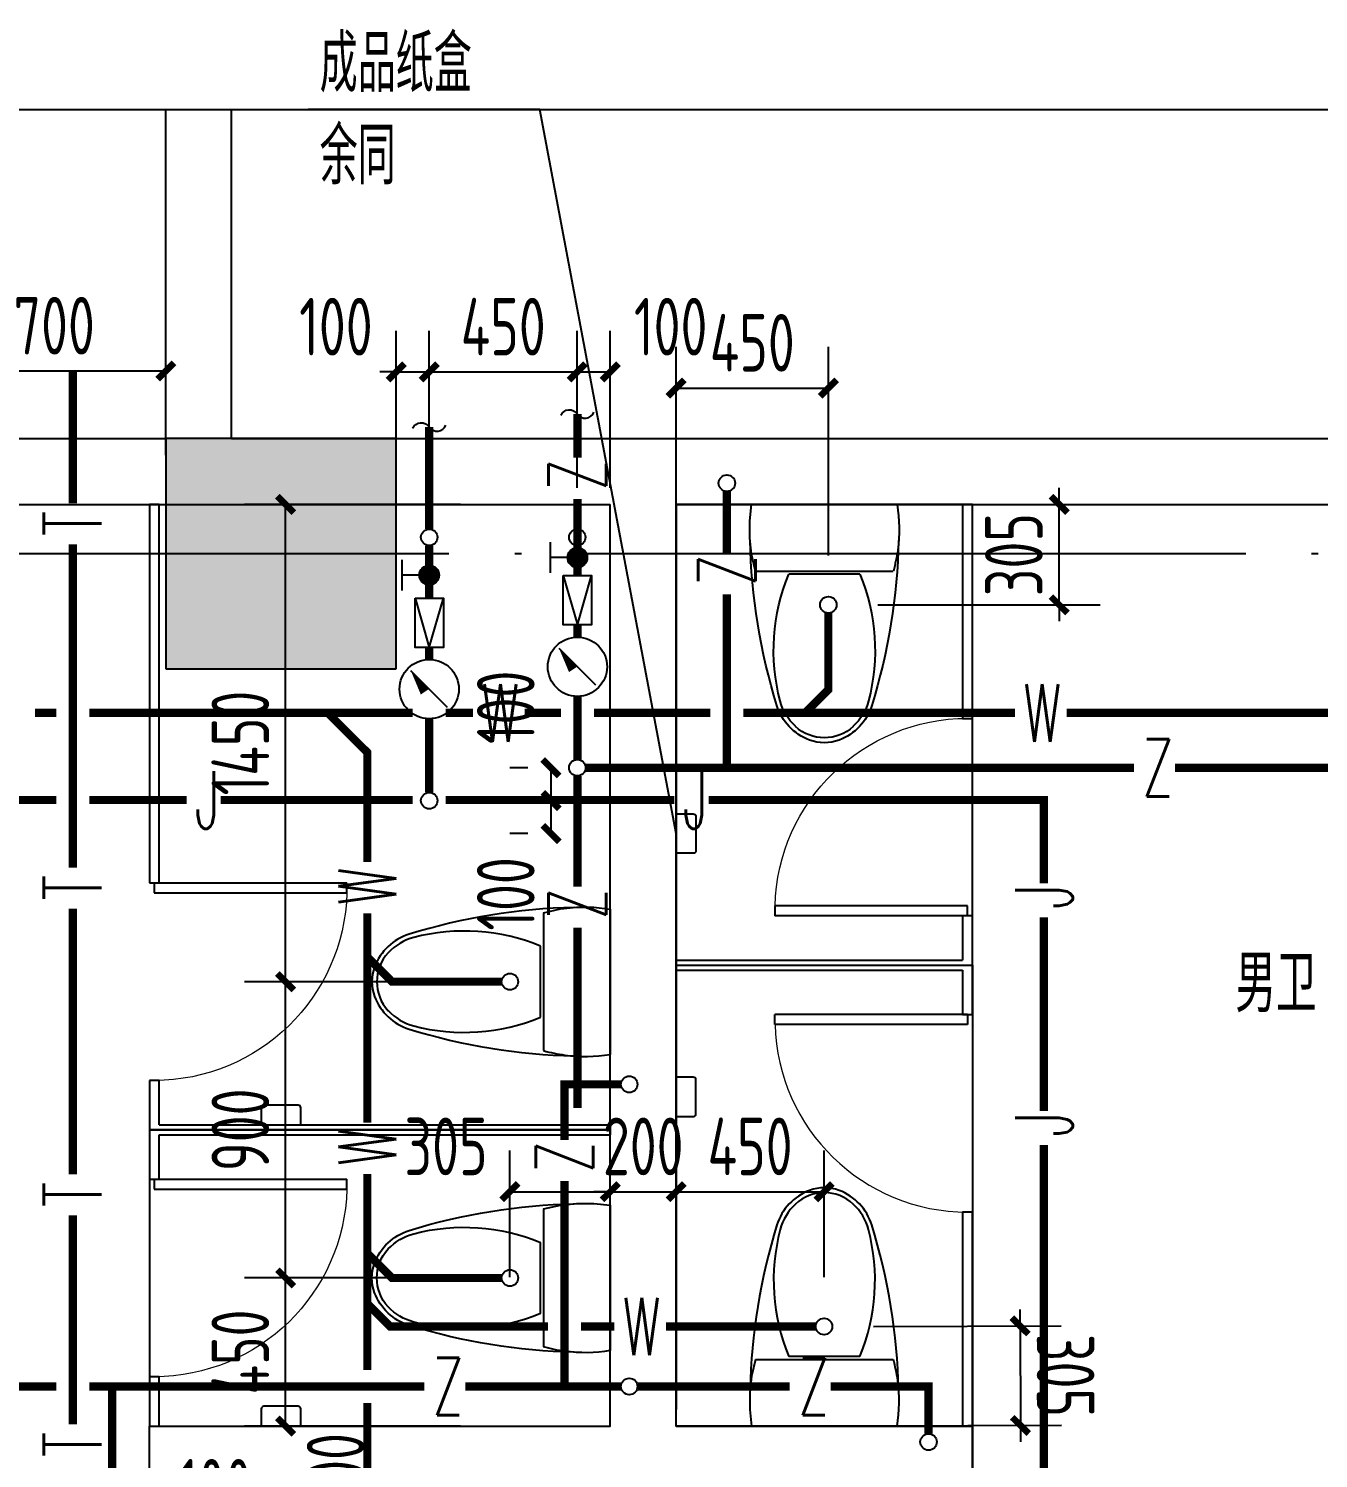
# Model space of a CAD drawing. Extents: x 57845 to 99897, y -155062 to -111524.
# Drawn here: x 62747 to 66664, y -147011 to -142668 of the extents above; entities that cross this region are included whole.
import ezdxf

# ---------------------------------------------------------------- set-up
doc = ezdxf.new("R2010")
doc.units = 0
doc.header["$LTSCALE"] = 1000
doc.header["$MEASUREMENT"] = 0
doc.linetypes.add('DOTE', pattern=[2.42, 2, -0.2, 0.02, -0.2])
for name, color, linetype in [('01-标注_符号', 200, 'Continuous'), ('02-TEXT_房间', 7, 'Continuous'), ('05-填充_天正', 9, 'Continuous'), ('109-34 核心筒$0$A-TECH-SANT', 231, 'Continuous'), ('A-I_卫-洁具', 241, 'Continuous'), ('A-I_卫-隔断', 214, 'Continuous'), ('A_AXIS-轴线', 1, 'DOTE'), ('A_STR-砌块墙', 121, 'Continuous'), ('A_STR-砼柱', 8, 'Continuous'), ('EQUIP_污水', 7, 'Continuous'), ('EQUIP_给水', 7, 'Continuous'), ('PIPE-中水', 122, 'Continuous'), ('PIPE-污水', 2, 'Continuous'), ('PIPE-给水', 3, 'Continuous'), ('PIPE-通气', 30, 'Continuous'), ('TEXT_中水', 7, 'Continuous'), ('TEXT_污水', 7, 'Continuous'), ('TEXT_给水', 7, 'Continuous'), ('TEXT_通气', 7, 'Continuous'), ('TWT_DIM', 3, 'Continuous'), ('VALVE_给水', 7, 'Continuous'), ('VPIPE-中水', 122, 'Continuous'), ('VPIPE-给水', 3, 'Continuous')]:
    doc.layers.add(name, color=color, linetype=linetype)
doc.layers.add('04-不打印_视口', color=5, linetype='Continuous', plot=False)
doc.layers.add('04-不打印_辅助线', color=165, linetype='Continuous', plot=False)
doc.styles.add('_TCH_DIM_T3', font='ROS1', dxfattribs={"width": 0.8, "bigfont": 'JD'})
doc.styles.add('_TCH_SPACE', font='ros.shx', dxfattribs={"width": 0.75, "height": 5, "bigfont": 'jd.shx'})
doc.styles.add('_TWT_PIPETEXT', font='SIMPLEX', dxfattribs={"width": 0.8, "height": 3.5, "bigfont": 'HZTXT'})
doc.styles.add('样式 1', font='ros.shx', dxfattribs={"width": 0.7, "bigfont": 'jd.shx'})
doc.dimstyles.new('_TWT_ARCH&&50', dxfattribs={"dimtxt": 175, "dimasz": 50, "dimexe": 125, "dimexo": 150, "dimgap": 50, "dimtad": 1, "dimdec": 0, "dimzin": 0, "dimdsep": 46, "dimtxsty": '_TCH_DIM_T3', "dimblk": 'ARCHTICK', "dimcen": 0.09, "dimazin": 2, "dimtfac": 1, "dimtdec": 0, "dimtix": 1, "dimtmove": 2, "dimatfit": 3, "dimfxl": 0, "dimtolj": 1, "dimtzin": 0, "dimarcsym": 0})

# ---------------------------------------------------------------- blocks, each defined once
blk = doc.blocks.new('22')
for p, q in [((-209.5, 202.5), (209.5, 202.5)), ((107.7, 211.8), (-107.7, 211.8)), ((-220.8, 0), (220.8, 0))]:
    blk.add_line(p, q)
blk.add_lwpolyline([(-209.5, 202.5), (-220.9, 151.6), (-226.4, 102.2), (-226.4, 50.2), (-220.8, 0)])
for centre, radius, start, end in [((12.2, 562.5), 163.6, 110.4524, 162.7523), ((0, 580.4), 128.7, 46.8543, 133.1457), ((0, 595.2), 128.7, 69.5476, 110.4524), ((-12.2, 562.5), 163.6, 17.2477, 69.5476), ((23.3, 555.5), 162.7, 133.1457, 165.2214), ((-23.3, 555.5), 162.7, 14.7786, 46.8543), ((1596.9, 70.5), 1822.9, 162.7523, 178.7776), ((-1596.9, 70.5), 1822.9, 1.2224, 17.2477), ((448.2, 443.4), 602.2, 165.2214, 202.6263), ((-448.2, 443.4), 602.2, 337.3737, 14.7786), ((-236.2, 76.2), 463.3, 7.7399, 15.822), ((-236.2, 76.2), 463.3, 350.5377, 7.7399)]:
    blk.add_arc(centre, radius, start, end)
at = {"layer": '04-不打印_辅助线'}
blk.add_lwpolyline([(-450, 1400), (450, 1400), (450, 0), (-450, 0)], close=True, dxfattribs=at)
blk = doc.blocks.new('$DorLib2D$00000001')
at = {"ltscale": 0.5}
for p, q in [((0.45, 0.975), (0.5, 0.975)), ((0.45, 0), (0.45, 0.975)), ((0.5, 0), (0.5, 0.975)), ((0.5, 0), (0.45, 0))]:
    blk.add_line(p, q, dxfattribs=at)
at = {"lineweight": 13, "ltscale": 0.5}
blk.add_arc((0.475, 0), 0.975, 91.46928, 180, dxfattribs=at)
blk = doc.blocks.new('33')
at = {"layer": '05-填充_天正'}
blk.add_hatch(color=256, dxfattribs=at).paths.add_polyline_path([(68083.8, -144613), (68783.8, -144613), (68783.8, -143913), (68083.8, -143913)])
for p, q in [((69231.3, -145353.4), (69231.3, -145772.5)), ((69433.8, -145342.2), (69433.8, -145783.7)), ((69222, -145670.6), (69222, -145455.3))]:
    blk.add_line(p, q)
blk.add_lwpolyline([(69231.3, -145353.4), (69282.2, -145342), (69331.6, -145336.6), (69383.6, -145336.6), (69433.8, -145342.2)])
for centre, radius, start, end in [((69363.3, -147159.9), 1822.9, 91.2224, 107.2477), ((68871.3, -145575.1), 163.6, 107.2477, 159.5476), ((68990.4, -146011.2), 602.2, 67.3737, 104.7786), ((68878.3, -145586.2), 162.7, 104.7786, 136.8543), ((68853.4, -145563), 128.7, 136.8543, 223.1457), ((68838.6, -145563), 128.7, 159.5476, 200.4524), ((68871.3, -145550.8), 163.6, 200.4524, 252.7523), ((68878.3, -145539.7), 162.7, 223.1457, 255.2214), ((68990.4, -145114.8), 602.2, 255.2214, 292.6263), ((69363.3, -143966.1), 1822.9, 252.7523, 268.7776), ((69357.6, -145326.7), 463.3, 254.178, 262.2601), ((69357.6, -145326.7), 463.3, 262.2601, 279.4623)]:
    blk.add_arc(centre, radius, start, end)
at = {"layer": '01-标注_符号'}
for p, q in [((69219.7, -142913), (68516.1, -142913)), ((69633.8, -145113), (69219.7, -142913))]:
    blk.add_line(p, q, dxfattribs=at)
at = {"layer": '04-不打印_视口'}
blk.add_lwpolyline([(64833.8, -142913), (73783.8, -142913), (73783.8, -150363), (64833.8, -150363)], close=True, dxfattribs=at)
at = {"layer": '04-不打印_辅助线'}
blk.add_lwpolyline([(68033.8, -146013), (68033.8, -146013), (69433.8, -146013), (69433.8, -146013)], close=True, dxfattribs=at)
at = {"layer": '109-34 核心筒$0$A-TECH-SANT'}
for points in [[(69633.8, -145053), (69685.8, -145053, -0.414214), (69693.8, -145061), (69693.8, -145165, -0.414214), (69685.8, -145173), (69633.8, -145173)], [(69633.8, -145973), (69685.8, -145973, 0.414214), (69693.8, -145965), (69693.8, -145861, 0.414214), (69685.8, -145853), (69633.8, -145853)], [(68493.8, -145998), (68493.8, -145946, 0.414214), (68485.8, -145938), (68381.8, -145938, 0.414214), (68373.8, -145946), (68373.8, -145998)], [(68493.8, -146913), (68493.8, -146861, 0.414214), (68485.8, -146853), (68381.8, -146853, 0.414214), (68373.8, -146861), (68373.8, -146913)]]:
    blk.add_lwpolyline(points, format="xyb", close=True, dxfattribs=at)
at = {"layer": 'A-I_卫-隔断', "color": 8}
for p, q in [((68033.8, -144113), (68033.8, -145263)), ((68063.8, -144113), (68033.8, -144113)), ((68063.8, -145263), (68063.8, -144113)), ((70503.8, -144113), (70503.8, -144763)), ((70533.8, -144113), (70503.8, -144113)), ((70533.8, -144763), (70533.8, -144113)), ((70503.8, -144763), (70533.8, -144763)), ((68033.8, -145263), (68063.8, -145263)), ((70533.8, -145363), (70503.8, -145363)), ((70503.8, -145363), (70503.8, -145498)), ((70533.8, -145513), (70533.8, -145363)), ((69633.8, -145498), (70503.8, -145498)), ((69633.8, -145498), (69633.8, -145528)), ((70533.8, -145663), (70533.8, -145513)), ((69633.8, -145528), (70503.8, -145528)), ((70503.8, -145528), (70503.8, -145663)), ((70503.8, -145663), (70533.8, -145663)), ((68063.8, -145863), (68033.8, -145863)), ((68033.8, -145863), (68033.8, -146013)), ((68063.8, -145998), (68063.8, -145863)), ((68033.8, -146013), (68033.8, -146163)), ((68063.8, -145998), (69433.8, -145998)), ((68063.8, -146028), (69433.8, -146028)), ((68063.8, -146163), (68063.8, -146028)), ((69433.8, -145998), (69433.8, -146028)), ((68033.8, -146163), (68063.8, -146163)), ((70533.8, -146263), (70503.8, -146263)), ((70503.8, -146263), (70503.8, -146913)), ((70533.8, -146913), (70533.8, -146263)), ((68063.8, -146763), (68033.8, -146763)), ((68033.8, -146763), (68033.8, -146913)), ((68063.8, -146913), (68063.8, -146763)), ((68033.8, -146913), (68063.8, -146913)), ((70503.8, -146913), (70533.8, -146913))]:
    blk.add_line(p, q, dxfattribs=at)
at = {"layer": 'A_AXIS-轴线', "linetype": 'DOTE'}
blk.add_line((73783.8, -144263), (64833.8, -144263), dxfattribs=at)
at = {"layer": 'A_STR-砌块墙', "color": 8}
for p, q in [((68083.8, -143913), (68083.8, -142913)), ((68083.8, -142913), (68283.8, -142913)), ((68283.8, -143913), (68283.8, -142913)), ((66033.8, -143913), (68083.8, -143913)), ((68283.8, -143913), (69533.8, -143913)), ((69533.8, -143913), (72083.8, -143913)), ((66033.8, -144113), (68183.8, -144113)), ((68183.8, -144113), (69433.8, -144113)), ((69433.8, -146913), (69433.8, -144113)), ((69633.8, -146913), (69633.8, -144113)), ((69633.8, -144113), (72083.8, -144113)), ((69633.8, -144863), (69633.8, -146863)), ((70533.8, -146863), (70533.8, -149163)), ((68033.8, -149163), (68033.8, -146913)), ((68033.8, -146913), (69433.8, -146913)), ((69633.8, -146913), (70533.8, -146913)), ((70533.8, -149163), (70533.8, -146913))]:
    blk.add_line(p, q, dxfattribs=at)
at = {"layer": 'A_STR-砼柱', "color": 8}
for p, q in [((68783.8, -143913), (68083.8, -143913)), ((68083.8, -143913), (68083.8, -144613)), ((68783.8, -144613), (68783.8, -143913)), ((68083.8, -144613), (68783.8, -144613))]:
    blk.add_line(p, q, dxfattribs=at)
at = {"layer": 'A-I_卫-洁具', "color": 8, "ltscale": 0.1, "xscale": -1}
for p, rotation in [((70083.8, -144113), 180), ((69433.8, -146463), 90)]:
    blk.add_blockref('22', p, dxfattribs=dict(at, rotation=rotation))
at = {"layer": 'A-I_卫-洁具', "color": 8, "ltscale": 0.1}
blk.add_blockref('22', (70083.8, -146913), dxfattribs=at)
at = {"layer": 'A-I_卫-隔断', "color": 8, "zscale": 30}
for p, xscale, yscale, rotation in [((70518.8, -145063), 600, -600, 270), ((68048.8, -145563), -600, 600, 270.000000000007), ((70518.8, -145963), -600, -600, 270), ((68048.8, -146463), -600, 600, 269.9999999999704)]:
    blk.add_blockref('$DorLib2D$00000001', p, dxfattribs=dict(at, xscale=xscale, yscale=yscale, rotation=rotation))
at = {"layer": '01-标注_符号', "color": 7, "style": '样式 1', "width": 0.7}
for s, p in [('成品纸盒', (68551.1, -142860.5)), ('余同', (68551.1, -143140.5))]:
    blk.add_text(s, height=173.64, dxfattribs=at).set_placement(p)
at = {"layer": '02-TEXT_房间', "style": '_TCH_SPACE', "width": 0.75}
blk.add_text('男卫', height=173.64, dxfattribs=at).set_placement((71331.9, -145655.8))
blk = doc.blocks.new('$TwtSys$00000147')
blk.add_circle((0, 0, 0), 1)
blk = doc.blocks.new('_ArchTick')
at = {"color": 0, "linetype": 'ByBlock', "const_width": 0.4}
blk.add_lwpolyline([(-0.5, -0.5), (0.5, 0.5)], dxfattribs=at)
blk = doc.blocks.new('*D309')
at = {"layer": 'Defpoints', "color": 0}
for p in [(63163.7, -143707.6), (62485.9, -144113), (63163.7, -144113)]:
    blk.add_point(p, dxfattribs=at)
at = {"layer": 'TWT_DIM', "color": 0, "lineweight": -2}
for p, q in [((62485.9, -143963), (62485.9, -143582.6)), ((63163.7, -143963), (63163.7, -143582.6)), ((62485.9, -143707.6), (63163.7, -143707.6))]:
    blk.add_line(p, q, dxfattribs=at)
at = {"layer": 'TWT_DIM', "color": 0, "lineweight": -2, "xscale": 50, "yscale": 50, "zscale": 50, "rotation": 180}
blk.add_blockref('_ArchTick', (62485.9, -143707.6), dxfattribs=at)
at = {"layer": 'TWT_DIM', "color": 0, "lineweight": -2, "xscale": 50, "yscale": 50, "zscale": 50}
blk.add_blockref('_ArchTick', (63163.7, -143707.6), dxfattribs=at)
at = {"layer": 'TWT_DIM', "color": 0, "insert": (62824.8, -143570.1), "char_height": 175, "attachment_point": 5, "style": '_TCH_DIM_T3'}
blk.add_mtext('\\A1;700', dxfattribs=at)
blk = doc.blocks.new('*D329')
at = {"layer": 'Defpoints', "color": 0}
for p in [(65162.7, -146610.5), (65163.7, -146913), (65759.3, -146911)]:
    blk.add_point(p, dxfattribs=at)
at = {"layer": 'TWT_DIM', "color": 0, "lineweight": -2}
for p, q in [((65758.3, -146608.5), (65758.1, -146558.5)), ((65312.7, -146610), (65883.3, -146608.1)), ((65758.3, -146608.5), (65759.3, -146911)), ((65313.7, -146912.5), (65884.3, -146910.6)), ((65759.3, -146911), (65759.5, -146961))]:
    blk.add_line(p, q, dxfattribs=at)
at = {"layer": 'TWT_DIM', "color": 0, "lineweight": -2, "xscale": 50, "yscale": 50, "zscale": 50}
for p, rotation in [((65758.3, -146608.5), 270.1875997226634), ((65759.3, -146911), 90.18759972266342)]:
    blk.add_blockref('_ArchTick', p, dxfattribs=dict(at, rotation=rotation))
at = {"layer": 'TWT_DIM', "color": 0, "insert": (65896.3, -146759.3), "char_height": 175, "attachment_point": 5, "rotation": 270.1876, "style": '_TCH_DIM_T3'}
blk.add_mtext('\\A1;305', dxfattribs=at)
blk = doc.blocks.new('*D330')
at = {"layer": 'Defpoints', "color": 0}
for p in [(63527.6, -144113), (64208.7, -144113), (64208.7, -145563)]:
    blk.add_point(p, dxfattribs=at)
at = {"layer": 'TWT_DIM', "color": 0, "lineweight": -2}
for p, q in [((64058.7, -144113), (63402.6, -144113)), ((63527.6, -145563), (63527.6, -144113)), ((64058.7, -145563), (63402.6, -145563))]:
    blk.add_line(p, q, dxfattribs=at)
at = {"layer": 'TWT_DIM', "color": 0, "lineweight": -2, "xscale": 50, "yscale": 50, "zscale": 50}
for p, rotation in [((63527.6, -144113), 90), ((63527.6, -145563), 270)]:
    blk.add_blockref('_ArchTick', p, dxfattribs=dict(at, rotation=rotation))
at = {"layer": 'TWT_DIM', "color": 0, "insert": (63390.1, -144838), "char_height": 175, "attachment_point": 5, "rotation": 90, "style": '_TCH_DIM_T3'}
blk.add_mtext('\\A1;1450', dxfattribs=at)
blk = doc.blocks.new('*D331')
at = {"layer": 'Defpoints', "color": 0}
for p in [(63527.6, -145563), (64208.7, -145563), (64208.7, -146463)]:
    blk.add_point(p, dxfattribs=at)
at = {"layer": 'TWT_DIM', "color": 0, "lineweight": -2}
for p, q in [((64058.7, -145563), (63402.6, -145563)), ((63527.6, -146463), (63527.6, -145563)), ((64058.7, -146463), (63402.6, -146463))]:
    blk.add_line(p, q, dxfattribs=at)
at = {"layer": 'TWT_DIM', "color": 0, "lineweight": -2, "xscale": 50, "yscale": 50, "zscale": 50}
for p, rotation in [((63527.6, -145563), 90), ((63527.6, -146463), 270)]:
    blk.add_blockref('_ArchTick', p, dxfattribs=dict(at, rotation=rotation))
at = {"layer": 'TWT_DIM', "color": 0, "insert": (63390.1, -146013), "char_height": 175, "attachment_point": 5, "rotation": 90, "style": '_TCH_DIM_T3'}
blk.add_mtext('\\A1;900', dxfattribs=at)
blk = doc.blocks.new('*D332')
at = {"layer": 'Defpoints', "color": 0}
for p in [(63527.6, -146463), (64208.7, -146463), (64208.7, -146913)]:
    blk.add_point(p, dxfattribs=at)
at = {"layer": 'TWT_DIM', "color": 0, "lineweight": -2}
for p, q in [((64058.7, -146463), (63402.6, -146463)), ((63527.6, -146913), (63527.6, -146463)), ((64058.7, -146913), (63402.6, -146913))]:
    blk.add_line(p, q, dxfattribs=at)
at = {"layer": 'TWT_DIM', "color": 0, "lineweight": -2, "xscale": 50, "yscale": 50, "zscale": 50}
for p, rotation in [((63527.6, -146463), 90), ((63527.6, -146913), 270)]:
    blk.add_blockref('_ArchTick', p, dxfattribs=dict(at, rotation=rotation))
at = {"layer": 'TWT_DIM', "color": 0, "insert": (63390.1, -146688), "char_height": 175, "attachment_point": 5, "rotation": 90, "style": '_TCH_DIM_T3'}
blk.add_mtext('\\A1;450', dxfattribs=at)
blk = doc.blocks.new('*D333')
at = {"layer": 'Defpoints', "color": 0}
for p in [(65162.7, -146200.9), (64713.7, -146610.5), (65162.7, -146610.5)]:
    blk.add_point(p, dxfattribs=at)
at = {"layer": 'TWT_DIM', "color": 0, "lineweight": -2}
for p, q in [((64713.7, -146460.5), (64713.7, -146075.9)), ((65162.7, -146460.5), (65162.7, -146075.9)), ((64713.7, -146200.9), (65162.7, -146200.9))]:
    blk.add_line(p, q, dxfattribs=at)
at = {"layer": 'TWT_DIM', "color": 0, "lineweight": -2, "xscale": 50, "yscale": 50, "zscale": 50, "rotation": 180}
blk.add_blockref('_ArchTick', (64713.7, -146200.9), dxfattribs=at)
at = {"layer": 'TWT_DIM', "color": 0, "lineweight": -2, "xscale": 50, "yscale": 50, "zscale": 50}
blk.add_blockref('_ArchTick', (65162.7, -146200.9), dxfattribs=at)
at = {"layer": 'TWT_DIM', "color": 0, "insert": (64938.2, -146063.4), "char_height": 175, "attachment_point": 5, "style": '_TCH_DIM_T3'}
blk.add_mtext('\\A1;450', dxfattribs=at)
blk = doc.blocks.new('*D334')
at = {"layer": 'Defpoints', "color": 0}
for p in [(64713.7, -146200.9), (64513.7, -146610.5), (64713.7, -146610.5)]:
    blk.add_point(p, dxfattribs=at)
at = {"layer": 'TWT_DIM', "color": 0, "lineweight": -2}
for p, q in [((64513.7, -146460.5), (64513.7, -146075.9)), ((64713.7, -146460.5), (64713.7, -146075.9)), ((64513.7, -146200.9), (64463.7, -146200.9)), ((64513.7, -146200.9), (64713.7, -146200.9)), ((64713.7, -146200.9), (64763.7, -146200.9))]:
    blk.add_line(p, q, dxfattribs=at)
at = {"layer": 'TWT_DIM', "color": 0, "lineweight": -2, "xscale": 50, "yscale": 50, "zscale": 50}
blk.add_blockref('_ArchTick', (64513.7, -146200.9), dxfattribs=at)
at = {"layer": 'TWT_DIM', "color": 0, "lineweight": -2, "xscale": 50, "yscale": 50, "zscale": 50, "rotation": 180}
blk.add_blockref('_ArchTick', (64713.7, -146200.9), dxfattribs=at)
at = {"layer": 'TWT_DIM', "color": 0, "insert": (64613.7, -146063.4), "char_height": 175, "attachment_point": 5, "style": '_TCH_DIM_T3'}
blk.add_mtext('\\A1;200', dxfattribs=at)
blk = doc.blocks.new('*D335')
at = {"layer": 'Defpoints', "color": 0}
for p in [(64513.7, -146200.9), (64208.7, -146610.5), (64513.7, -146610.5)]:
    blk.add_point(p, dxfattribs=at)
at = {"layer": 'TWT_DIM', "color": 0, "lineweight": -2}
for p, q in [((64208.7, -146460.5), (64208.7, -146075.9)), ((64513.7, -146460.5), (64513.7, -146075.9)), ((64208.7, -146200.9), (64513.7, -146200.9))]:
    blk.add_line(p, q, dxfattribs=at)
at = {"layer": 'TWT_DIM', "color": 0, "lineweight": -2, "xscale": 50, "yscale": 50, "zscale": 50, "rotation": 180}
blk.add_blockref('_ArchTick', (64208.7, -146200.9), dxfattribs=at)
at = {"layer": 'TWT_DIM', "color": 0, "lineweight": -2, "xscale": 50, "yscale": 50, "zscale": 50}
blk.add_blockref('_ArchTick', (64513.7, -146200.9), dxfattribs=at)
at = {"layer": 'TWT_DIM', "color": 0, "insert": (64014.7, -146063.4), "char_height": 175, "attachment_point": 5, "style": '_TCH_DIM_T3'}
blk.add_mtext('\\A1;305', dxfattribs=at)
blk = doc.blocks.new('*D336')
at = {"layer": 'Defpoints', "color": 0}
for p in [(65175.9, -144113), (65876.8, -144113), (65175.9, -144418)]:
    blk.add_point(p, dxfattribs=at)
at = {"layer": 'TWT_DIM', "color": 0, "lineweight": -2}
for p, q in [((65876.8, -144113), (65876.8, -144063)), ((65325.9, -144113), (66001.8, -144113)), ((65876.8, -144418), (65876.8, -144113)), ((65325.9, -144418), (66001.8, -144418)), ((65876.8, -144418), (65876.8, -144468))]:
    blk.add_line(p, q, dxfattribs=at)
at = {"layer": 'TWT_DIM', "color": 0, "lineweight": -2, "xscale": 50, "yscale": 50, "zscale": 50}
for p, rotation in [((65876.8, -144113), 270), ((65876.8, -144418), 90)]:
    blk.add_blockref('_ArchTick', p, dxfattribs=dict(at, rotation=rotation))
at = {"layer": 'TWT_DIM', "color": 0, "insert": (65739.3, -144265.5), "char_height": 175, "attachment_point": 5, "rotation": 90, "style": '_TCH_DIM_T3'}
blk.add_mtext('\\A1;305', dxfattribs=at)
blk = doc.blocks.new('*D337')
at = {"layer": 'Defpoints', "color": 0}
for p in [(65175.9, -143759.5), (64713.7, -144418), (65175.9, -144418)]:
    blk.add_point(p, dxfattribs=at)
at = {"layer": 'TWT_DIM', "color": 0, "lineweight": -2}
for p, q in [((64713.7, -144268), (64713.7, -143634.5)), ((65175.9, -144268), (65175.9, -143634.5)), ((64713.7, -143759.5), (65175.9, -143759.5))]:
    blk.add_line(p, q, dxfattribs=at)
at = {"layer": 'TWT_DIM', "color": 0, "lineweight": -2, "xscale": 50, "yscale": 50, "zscale": 50, "rotation": 180}
blk.add_blockref('_ArchTick', (64713.7, -143759.5), dxfattribs=at)
at = {"layer": 'TWT_DIM', "color": 0, "lineweight": -2, "xscale": 50, "yscale": 50, "zscale": 50}
blk.add_blockref('_ArchTick', (65175.9, -143759.5), dxfattribs=at)
at = {"layer": 'TWT_DIM', "color": 0, "insert": (64944.8, -143622), "char_height": 175, "attachment_point": 5, "style": '_TCH_DIM_T3'}
blk.add_mtext('\\A1;450', dxfattribs=at)
blk = doc.blocks.new('$VALVE$00000497')
for p, q in [((77.8, 138.2), (-77.8, 138.2)), ((0, 50), (0, 138.2))]:
    blk.add_line(p, q)
at = {"const_width": 49.6}
blk.add_lwpolyline([(24.8, 0, 1), (-24.8, 0, 1)], format="xyb", close=True, dxfattribs=at)
blk.add_circle((0, 0), 50)
blk = doc.blocks.new('$VALVE$00000742')
blk.add_line((-92.6, -92.6), (92.8, 92.8))
blk.add_lwpolyline([(92.8, 92.8, 0, 50, 0), (-13.3, 21.7, 50, 50, 0)], format="xyseb")
blk.add_circle((0, 0), 150)
for p in [(-150, 0), (150, 0)]:
    blk.add_point(p)
blk = doc.blocks.new('$VALVE$00000301')
for points in [[(-124.8, 71.6), (124.8, 0), (-124.8, -71.6)], [(-124.8, 71.6), (-124.8, -71.6), (124.8, -71.6), (124.8, 71.6), (-124.8, 71.6)]]:
    blk.add_lwpolyline(points)
for p in [(-124.8, 0), (124.8, 0)]:
    blk.add_point(p)
blk = doc.blocks.new('$TwtSys$00000132')
at = {"elevation": 0}
blk.add_lwpolyline([(6.9, -100.6, -0.575183), (0.2, 0, 0.604745), (-10.9, 100.6, 16.924828)], format="xyb", dxfattribs=at)
blk = doc.blocks.new('*D344')
at = {"layer": 'Defpoints', "color": 0}
for p in [(63331.1, -147113), (63817, -147113), (63331.1, -147215.4)]:
    blk.add_point(p, dxfattribs=at)
at = {"layer": 'TWT_DIM', "color": 0, "lineweight": -2}
for p, q in [((63481.1, -147113), (63942, -147113)), ((63817, -147215.4), (63817, -147113)), ((63481.1, -147215.4), (63942, -147215.4))]:
    blk.add_line(p, q, dxfattribs=at)
at = {"layer": 'TWT_DIM', "color": 0, "lineweight": -2, "xscale": 50, "yscale": 50, "zscale": 50}
for p, rotation in [((63817, -147113), 90), ((63817, -147215.4), 270)]:
    blk.add_blockref('_ArchTick', p, dxfattribs=dict(at, rotation=rotation))
at = {"layer": 'TWT_DIM', "color": 0, "insert": (63679.5, -147045.8), "char_height": 175, "attachment_point": 5, "rotation": 90, "style": '_TCH_DIM_T3'}
blk.add_mtext('\\A1;100', dxfattribs=at)
blk = doc.blocks.new('*D346')
at = {"layer": 'Defpoints', "color": 0}
for p in [(63413.8, -147238), (63313.7, -147343.1), (63413.8, -147343.1)]:
    blk.add_point(p, dxfattribs=at)
at = {"layer": 'TWT_DIM', "color": 0, "lineweight": -2}
for p, q in [((63313.7, -147193.1), (63313.7, -147113)), ((63413.8, -147193.1), (63413.8, -147113)), ((63313.7, -147238), (63413.8, -147238))]:
    blk.add_line(p, q, dxfattribs=at)
at = {"layer": 'TWT_DIM', "color": 0, "lineweight": -2, "xscale": 50, "yscale": 50, "zscale": 50, "rotation": 180}
blk.add_blockref('_ArchTick', (63313.7, -147238), dxfattribs=at)
at = {"layer": 'TWT_DIM', "color": 0, "lineweight": -2, "xscale": 50, "yscale": 50, "zscale": 50}
blk.add_blockref('_ArchTick', (63413.8, -147238), dxfattribs=at)
at = {"layer": 'TWT_DIM', "color": 0, "insert": (63313.7, -147100.5), "char_height": 175, "attachment_point": 5, "style": '_TCH_DIM_T3'}
blk.add_mtext('\\A1;100', dxfattribs=at)
blk = doc.blocks.new('*D356')
at = {"layer": 'Defpoints', "color": 0}
for p in [(64333.7, -144913), (64413.7, -144913), (64413.7, -145013)]:
    blk.add_point(p, dxfattribs=at)
at = {"layer": 'TWT_DIM', "color": 0, "lineweight": -2}
for p, q in [((64263.7, -144913), (64208.7, -144913)), ((64333.7, -145013), (64333.7, -144913)), ((64263.7, -145013), (64208.7, -145013))]:
    blk.add_line(p, q, dxfattribs=at)
at = {"layer": 'TWT_DIM', "color": 0, "lineweight": -2, "xscale": 50, "yscale": 50, "zscale": 50}
for p, rotation in [((64333.7, -144913), 90), ((64333.7, -145013), 270)]:
    blk.add_blockref('_ArchTick', p, dxfattribs=dict(at, rotation=rotation))
at = {"layer": 'TWT_DIM', "color": 0, "insert": (64196.2, -144729.6), "char_height": 175, "attachment_point": 5, "rotation": 90, "style": '_TCH_DIM_T3'}
blk.add_mtext('\\A1;100', dxfattribs=at)
blk = doc.blocks.new('*D357')
at = {"layer": 'Defpoints', "color": 0}
for p in [(64333.7, -145013), (64413.7, -145013), (64413.7, -145113)]:
    blk.add_point(p, dxfattribs=at)
at = {"layer": 'TWT_DIM', "color": 0, "lineweight": -2}
for p, q in [((64263.7, -145013), (64208.7, -145013)), ((64333.7, -145113), (64333.7, -145013)), ((64263.7, -145113), (64208.7, -145113))]:
    blk.add_line(p, q, dxfattribs=at)
at = {"layer": 'TWT_DIM', "color": 0, "lineweight": -2, "xscale": 50, "yscale": 50, "zscale": 50}
for p, rotation in [((64333.7, -145013), 90), ((64333.7, -145113), 270)]:
    blk.add_blockref('_ArchTick', p, dxfattribs=dict(at, rotation=rotation))
at = {"layer": 'TWT_DIM', "color": 0, "insert": (64196.2, -145296.3), "char_height": 175, "attachment_point": 5, "rotation": 90, "style": '_TCH_DIM_T3'}
blk.add_mtext('\\A1;100', dxfattribs=at)
blk = doc.blocks.new('*D358')
at = {"layer": 'Defpoints', "color": 0}
for p in [(64513.7, -143710.6), (64413.3, -144213), (64513.7, -144213)]:
    blk.add_point(p, dxfattribs=at)
at = {"layer": 'TWT_DIM', "color": 0, "lineweight": -2}
for p, q in [((64413.3, -144063), (64413.3, -143585.6)), ((64513.7, -144063), (64513.7, -143585.6)), ((64413.3, -143710.6), (64513.7, -143710.6))]:
    blk.add_line(p, q, dxfattribs=at)
at = {"layer": 'TWT_DIM', "color": 0, "lineweight": -2, "xscale": 50, "yscale": 50, "zscale": 50, "rotation": 180}
blk.add_blockref('_ArchTick', (64413.3, -143710.6), dxfattribs=at)
at = {"layer": 'TWT_DIM', "color": 0, "lineweight": -2, "xscale": 50, "yscale": 50, "zscale": 50}
blk.add_blockref('_ArchTick', (64513.7, -143710.6), dxfattribs=at)
at = {"layer": 'TWT_DIM', "color": 0, "insert": (64697.1, -143573.1), "char_height": 175, "attachment_point": 5, "style": '_TCH_DIM_T3'}
blk.add_mtext('\\A1;100', dxfattribs=at)
blk = doc.blocks.new('*D359')
at = {"layer": 'Defpoints', "color": 0}
for p in [(64413.3, -143710.6), (63963.7, -144213), (64413.3, -144213)]:
    blk.add_point(p, dxfattribs=at)
at = {"layer": 'TWT_DIM', "color": 0, "lineweight": -2}
for p, q in [((63963.7, -144063), (63963.7, -143585.6)), ((64413.3, -144063), (64413.3, -143585.6)), ((63963.7, -143710.6), (64413.3, -143710.6))]:
    blk.add_line(p, q, dxfattribs=at)
at = {"layer": 'TWT_DIM', "color": 0, "lineweight": -2, "xscale": 50, "yscale": 50, "zscale": 50, "rotation": 180}
blk.add_blockref('_ArchTick', (63963.7, -143710.6), dxfattribs=at)
at = {"layer": 'TWT_DIM', "color": 0, "lineweight": -2, "xscale": 50, "yscale": 50, "zscale": 50}
blk.add_blockref('_ArchTick', (64413.3, -143710.6), dxfattribs=at)
at = {"layer": 'TWT_DIM', "color": 0, "insert": (64188.5, -143573.1), "char_height": 175, "attachment_point": 5, "style": '_TCH_DIM_T3'}
blk.add_mtext('\\A1;450', dxfattribs=at)
blk = doc.blocks.new('*D360')
at = {"layer": 'Defpoints', "color": 0}
for p in [(63963.7, -143710.6), (63863.7, -144213), (63963.7, -144213)]:
    blk.add_point(p, dxfattribs=at)
at = {"layer": 'TWT_DIM', "color": 0, "lineweight": -2}
for p, q in [((63863.7, -144063), (63863.7, -143585.6)), ((63963.7, -144063), (63963.7, -143585.6)), ((63863.7, -143710.6), (63813.7, -143710.6)), ((63863.7, -143710.6), (63963.7, -143710.6)), ((63963.7, -143710.6), (64013.7, -143710.6))]:
    blk.add_line(p, q, dxfattribs=at)
at = {"layer": 'TWT_DIM', "color": 0, "lineweight": -2, "xscale": 50, "yscale": 50, "zscale": 50}
blk.add_blockref('_ArchTick', (63863.7, -143710.6), dxfattribs=at)
at = {"layer": 'TWT_DIM', "color": 0, "lineweight": -2, "xscale": 50, "yscale": 50, "zscale": 50, "rotation": 180}
blk.add_blockref('_ArchTick', (63963.7, -143710.6), dxfattribs=at)
at = {"layer": 'TWT_DIM', "color": 0, "insert": (63680.4, -143573.1), "char_height": 175, "attachment_point": 5, "style": '_TCH_DIM_T3'}
blk.add_mtext('\\A1;100', dxfattribs=at)

msp = doc.modelspace()

# ---------------------------------------------------------------- hatches: boundary and pattern name
at = {"layer": 'PIPE-中水', "linetype": 'Continuous'}
for points in [[(64374.6, -145874.8), (64374.6, -145862.3), (64362.1, -145862.3)], [(64374.6, -145874.8), (64362.1, -145874.8), (64362.1, -145862.3)], [(65480.1, -146792.7), (65492.6, -146792.7), (65492.6, -146780.2)], [(65480.1, -146792.7), (65480.1, -146780.2), (65492.6, -146780.2)]]:
    msp.add_hatch(color=256, dxfattribs=at).paths.add_polyline_path(points)
at = {"layer": 'PIPE-污水', "linetype": 'Continuous'}
for points in [[(65175.9, -144675.9), (65188.4, -144675.9), (65188.4, -144681.1)], [(65175.9, -144675.9), (65184.8, -144684.8), (65188.4, -144681.1)], [(63775.9, -144866.8), (63784.8, -144858), (63788.4, -144861.7)], [(63775.9, -144866.8), (63788.4, -144866.8), (63788.4, -144861.7)], [(63850.3, -145563), (63841.5, -145571.8), (63845.2, -145575.5)], [(63850.3, -145563), (63850.3, -145575.5), (63845.2, -145575.5)], [(63850.3, -146463), (63841.5, -146471.8), (63845.2, -146475.5)], [(63850.3, -146463), (63850.3, -146475.5), (63845.2, -146475.5)], [(63844.9, -146610.5), (63836.1, -146619.3), (63839.7, -146623)], [(63844.9, -146610.5), (63844.9, -146623), (63839.7, -146623)]]:
    msp.add_hatch(color=256, dxfattribs=at).paths.add_polyline_path(points)
at = {"layer": 'PIPE-给水', "linetype": 'Continuous'}
for points in [[(65830.6, -145011.1), (65830.6, -144998.6), (65843.1, -144998.6)], [(65830.6, -145011.1), (65843.1, -145011.1), (65843.1, -144998.6)]]:
    msp.add_hatch(color=256, dxfattribs=at).paths.add_polyline_path(points)

# ---------------------------------------------------------------- linework, layer by layer
at = {"layer": 'PIPE-中水', "linetype": 'Continuous', "ltscale": 0.5, "const_width": 25}
for points in [[(64413.7, -143838.3), (64413.7, -143971.5)], [(64867.6, -144261.4), (64867.6, -144073.5)], [(64413.7, -144096.2), (64413.7, -144329.3)], [(64867.6, -144913.3), (64867.6, -144386.1)], [(64413.7, -144479.1), (64413.7, -144516.1)], [(64413.7, -144696.1), (64413.7, -144888)], [(64867.6, -144913.3), (64438.7, -144913)], [(66104.2, -144913.3), (64867.6, -144913.3)], [(67400.7, -144913.3), (66228.8, -144913.3)], [(64413.7, -144938), (64413.7, -145274.7)], [(64413.7, -145399.3), (64413.7, -145874.8)], [(64374.6, -145874.8), (64413.7, -145874.8)], [(64374.6, -145874.8), (64374.6, -146044)], [(64413.7, -145874.8), (64546.1, -145874.8)], [(64413.7, -145874.8), (64413.7, -145946.3)], [(64374.6, -146168.7), (64374.6, -146792.7)], [(62353.2, -146792.7), (62831.1, -146792.7)], [(62931.1, -146792.7), (63000.5, -146792.7)], [(63000.5, -146792.7), (63948.4, -146792.7)], [(63000.5, -147165.3), (63000.5, -146792.7)], [(64073.1, -146792.7), (64374.6, -146792.7)], [(64374.6, -146792.7), (64546.1, -146792.7)], [(64596.1, -146792.7), (65058.6, -146792.7)], [(65183.3, -146792.7), (65480.1, -146792.7)], [(65480.1, -146792.7), (65480.1, -146936.2)]]:
    msp.add_lwpolyline(points, dxfattribs=at)
at = {"layer": 'PIPE-污水', "linetype": 'Continuous', "ltscale": 0.5, "const_width": 25}
for points in [[(65175.9, -144443), (65175.9, -144675.9)], [(65175.9, -144675.9), (65105.5, -144746.4)], [(62831.1, -144746.4), (62766.3, -144746.4)], [(63655.5, -144746.4), (62931.1, -144746.4)], [(63775.9, -144866.8), (63655.5, -144746.4)], [(63913.7, -144746.4), (63655.5, -144746.4)], [(64097.1, -144746.4), (64013.7, -144746.4)], [(64363.7, -144746.4), (64253.8, -144746.4)], [(64817.6, -144746.4), (64463.7, -144746.4)], [(65105.5, -144746.4), (64917.6, -144746.4)], [(65742.9, -144746.4), (65105.5, -144746.4)], [(67019.5, -144746.4), (65899.6, -144746.4)], [(63775.9, -145198.9), (63775.9, -144866.8)], [(63775.9, -145488.5), (63775.9, -145355.6)], [(63775.9, -145991), (63775.9, -145488.5)], [(63850.3, -145563), (63775.9, -145488.5)], [(64183.7, -145563), (63850.3, -145563)], [(63775.9, -146388.5), (63775.9, -146147.6)], [(63850.3, -146463), (63775.9, -146388.5)], [(63775.9, -146541.5), (63775.9, -146388.5)], [(64183.7, -146463), (63850.3, -146463)], [(63775.9, -146541.5), (63772.6, -146538.2)], [(63775.9, -146742.7), (63775.9, -146541.5)], [(63844.9, -146610.5), (63775.9, -146541.5)], [(64324.6, -146610.5), (63844.9, -146610.5)], [(64526.4, -146610.5), (64424.6, -146610.5)], [(65137.7, -146610.5), (64683.1, -146610.5)], [(63775.9, -147199.5), (63775.9, -146842.7)]]:
    msp.add_lwpolyline(points, dxfattribs=at)
at = {"layer": 'PIPE-给水', "linetype": 'Continuous', "ltscale": 0.5, "const_width": 25}
for points in [[(63963.7, -143877.7), (63963.7, -144188)], [(63963.7, -144238), (63963.7, -144397.5)], [(63963.7, -144547.2), (63963.7, -144584.2)], [(63963.7, -144764.2), (63963.7, -144988)], [(62831.1, -145011.1), (62172.4, -145011.1)], [(63226.7, -145011.1), (62931.1, -145011.1)], [(63913.7, -145011.1), (63330.1, -145011.1)], [(64708.6, -145011.1), (64013.7, -145011.1)], [(65830.6, -145011.1), (64811.9, -145011.1)], [(65830.6, -145011.1), (65830.6, -145263.8)], [(65830.6, -145367.1), (65830.6, -145955.8)], [(65830.6, -146059.1), (65830.6, -147165.4)]]:
    msp.add_lwpolyline(points, dxfattribs=at)
at = {"layer": 'PIPE-通气', "linetype": 'Continuous', "ltscale": 0.5, "const_width": 25}
for points in [[(62881.1, -143707.6), (62881.1, -144110)], [(62881.1, -144234.7), (62881.1, -145216.2)], [(62881.1, -145340.9), (62881.1, -146147.9)], [(62881.1, -146272.6), (62881.1, -146907.7)]]:
    msp.add_lwpolyline(points, dxfattribs=at)
at = {"layer": 'VPIPE-中水', "linetype": 'Continuous'}
for centre in [(64867.6, -144048.5), (64413.3, -144213), (64413.7, -144913), (64571.1, -145874.8), (64571.1, -146792.7), (65480.1, -146961.2)]:
    msp.add_circle(centre, 25, dxfattribs=at)
at = {"layer": 'VPIPE-给水', "linetype": 'Continuous'}
for centre in [(63963.7, -144213), (63963.7, -145013)]:
    msp.add_circle(centre, 25, dxfattribs=at)

# ---------------------------------------------------------------- block references
msp.add_blockref('33', (-4920.1, 0))
at = {"layer": 'EQUIP_污水', "xscale": 25, "yscale": 25, "zscale": 25}
for p in [(65175.9, -144418), (64208.7, -145563), (64208.7, -146463), (65162.7, -146610.5)]:
    msp.add_blockref('$TwtSys$00000147', p, dxfattribs=at)
at = {"layer": 'EQUIP_给水', "xscale": 0.5, "yscale": 0.5, "zscale": 0.5, "rotation": 270}
for p in [(64413.7, -143838.3), (63963.7, -143877.7)]:
    msp.add_blockref('$TwtSys$00000132', p, dxfattribs=at)
at = {"layer": 'VALVE_给水', "yscale": -0.6, "zscale": 0.6, "rotation": 270}
for name, p, xscale in [('$VALVE$00000497', (64413.7, -144274.6), -0.6), ('$VALVE$00000497', (63963.7, -144327.8), -0.6), ('$VALVE$00000301', (64413.7, -144404.2), 0.6), ('$VALVE$00000301', (63963.7, -144472.4), 0.6), ('$VALVE$00000742', (64413.7, -144606.1), -0.6), ('$VALVE$00000742', (63963.7, -144674.2), -0.6)]:
    msp.add_blockref(name, p, dxfattribs=dict(at, xscale=xscale))

# ---------------------------------------------------------------- texts
at = {"layer": 'TEXT_中水', "style": '_TWT_PIPETEXT', "width": 0.64}
for p in [(64501.2, -144071.2), (64955.1, -144361.1), (64501.2, -145374.3), (64462.1, -146143.7)]:
    msp.add_text('Z', height=175, rotation=90, dxfattribs=at).set_placement(p)
for p in [(66129.2, -145000.8), (63973.4, -146880.2), (65083.6, -146880.2)]:
    msp.add_text('Z', height=175, dxfattribs=at).set_placement(p)
at = {"layer": 'TEXT_污水', "style": '_TWT_PIPETEXT', "width": 0.64}
for p in [(64122.1, -144833.9), (65767.9, -144833.9), (64551.4, -146698)]:
    msp.add_text('W', height=175, dxfattribs=at).set_placement(p)
for p in [(63863.4, -145330.6), (63863.4, -146122.6)]:
    msp.add_text('W', height=175, rotation=90, dxfattribs=at).set_placement(p)
at = {"layer": 'TEXT_给水', "style": '_TWT_PIPETEXT', "width": 0.64}
for p in [(63251.7, -145098.6), (64733.6, -145098.6)]:
    msp.add_text('J', height=175, dxfattribs=at).set_placement(p)
for p in [(65918.1, -145342.1), (65918.1, -146034.1)]:
    msp.add_text('J', height=175, rotation=90, dxfattribs=at).set_placement(p)
at = {"layer": 'TEXT_通气', "style": '_TWT_PIPETEXT', "width": 0.64}
for p in [(62968.6, -144209.7), (62968.6, -145315.9), (62968.6, -146247.6), (62968.6, -147007.4)]:
    msp.add_text('T', height=175, rotation=89.9999, dxfattribs=at).set_placement(p)

# ---------------------------------------------------------------- dimensions: what is measured, and where the dimension line sits
at = {"layer": 'TWT_DIM'}
for p1, p2, distance, text, picture, middle in [((62485.9, -144113), (63163.7, -144113), 405.4, '700', '*D309', (62824.8, -143570.1)), ((63963.7, -144213), (64413.3, -144213), 502.4, '450', '*D359', (64188.5, -143573.1)), ((64713.7, -144418), (65175.9, -144418), 658.5, '450', '*D337', (64944.8, -143622)), ((65175.9, -144418), (65175.9, -144113), -700.9, '305', '*D336', (65739.3, -144265.5)), ((64208.7, -145563), (64208.7, -144113), 681.2, '1450', '*D330', (63390.1, -144838)), ((64208.7, -146463), (64208.7, -145563), 681.2, '900', '*D331', (63390.1, -146013)), ((64513.7, -146610.5), (64713.7, -146610.5), 409.6, '200', '*D334', (64613.7, -146063.4)), ((64713.7, -146610.5), (65162.7, -146610.5), 409.6, '450', '*D333', (64938.2, -146063.4)), ((64208.7, -146913), (64208.7, -146463), 681.2, '450', '*D332', (63390.1, -146688)), ((65162.7, -146610.5), (65163.7, -146913), 595.6, '305', '*D329', (65896.3, -146759.3))]:
    dim = msp.add_aligned_dim(p1=p1, p2=p2, distance=distance, text=text, dimstyle='_TWT_ARCH&&50', dxfattribs=at)
    dim.commit()
    dim.dimension.update_dxf_attribs({"geometry": picture, "text_midpoint": middle})
for base, p1, p2, angle, text, picture, middle in [((63963.7, -143710.6), (63863.7, -144213), (63963.7, -144213), 0, '100', '*D360', (63680.4, -143573.1)), ((64513.7, -143710.6), (64413.3, -144213), (64513.7, -144213), 0, '100', '*D358', (64697.1, -143573.1)), ((64333.7, -144913), (64413.7, -145013), (64413.7, -144913), 90, '100', '*D356', (64196.2, -144729.6)), ((64333.7, -145013), (64413.7, -145113), (64413.7, -145013), 90, '100', '*D357', (64196.2, -145296.3)), ((64513.7, -146200.9), (64208.7, -146610.5), (64513.7, -146610.5), 0, '305', '*D335', (64014.7, -146063.4)), ((63817, -147113), (63331.1, -147215.4), (63331.1, -147113), 90, '100', '*D344', (63679.5, -147045.8)), ((63413.8, -147238), (63313.7, -147343.1), (63413.8, -147343.1), 0, '100', '*D346', (63313.7, -147100.5))]:
    dim = msp.add_linear_dim(base=base, p1=p1, p2=p2, angle=angle, text=text, dimstyle='_TWT_ARCH&&50', dxfattribs=at)
    dim.commit()
    dim.dimension.update_dxf_attribs({"geometry": picture, "text_midpoint": middle, "dimtype": 161})

doc.saveas('drawing.dxf')
